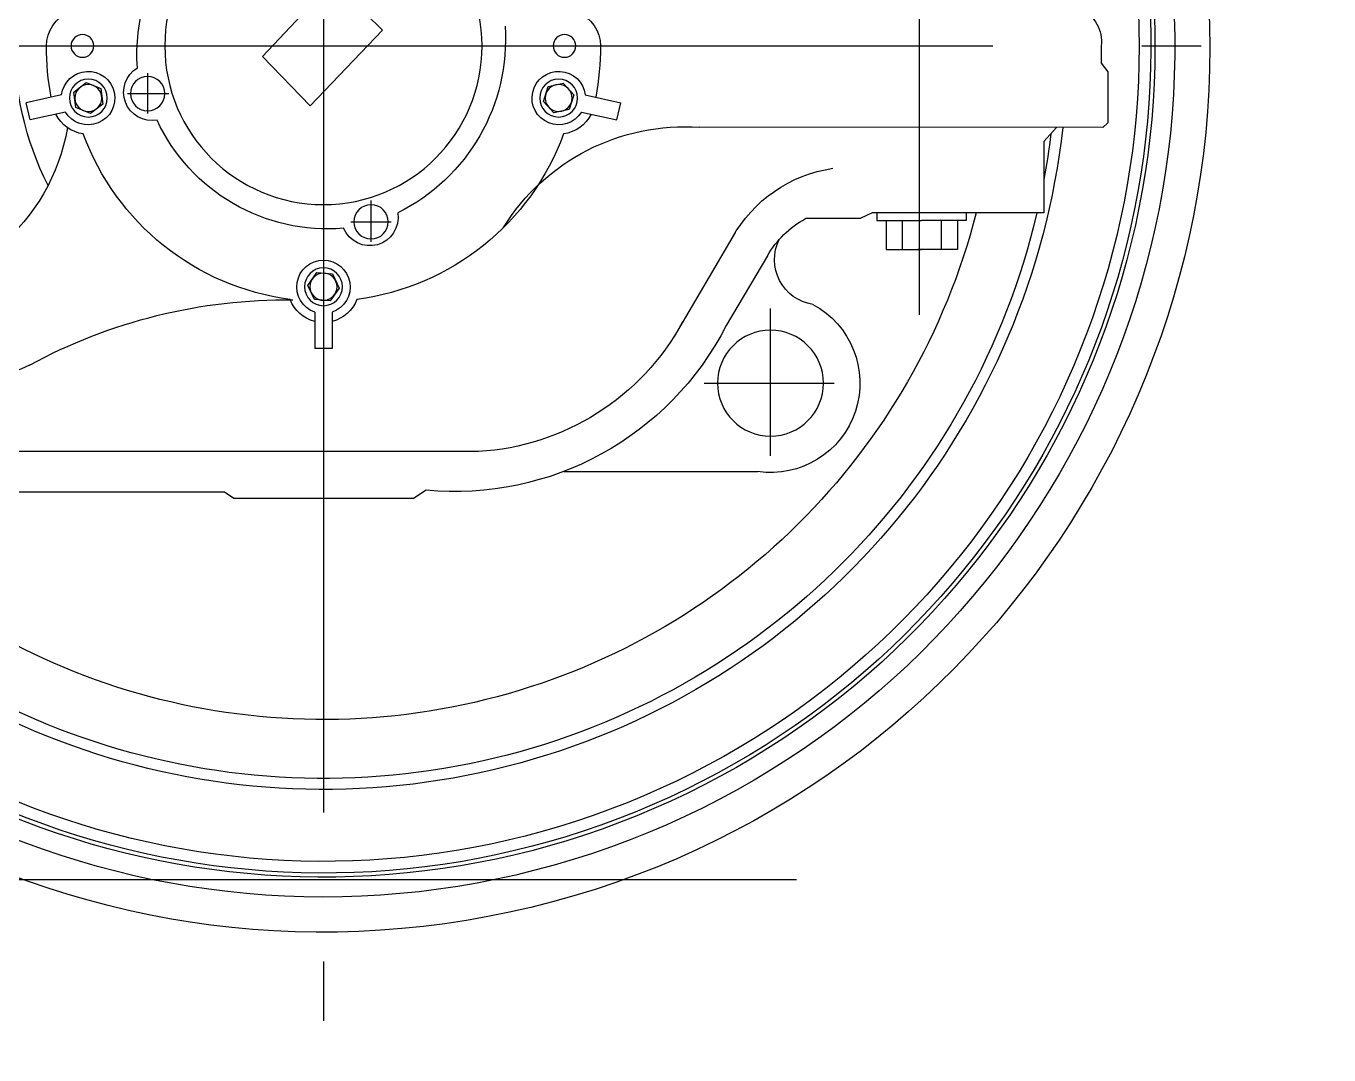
# Model space of a CAD drawing. Extents: x 39751 to 116307, y -36149 to -14965.
# Drawn here: x 87946 to 88602, y -21384 to -20866 of the extents above; entities that cross this region are included whole.
import ezdxf

# ---------------------------------------------------------------- set-up
doc = ezdxf.new("R2010")
doc.units = 0
doc.header["$LTSCALE"] = 1500
doc.linetypes.add('CENTER2', pattern=[0.72, 0.6, -0.05, 0.02, -0.05])
doc.linetypes.add('PHAN', pattern=[0.76, 0.57, -0.05, 0.02, -0.05, 0.02, -0.05])
for name, color, linetype in [('01', 7, 'Continuous'), ('confine7', 4, 'CENTER2'), ('confine9', 1, 'PHAN'), ('confinea', 3, 'Continuous')]:
    doc.layers.add(name, color=color, linetype=linetype)

# ---------------------------------------------------------------- blocks, each defined once
blk = doc.blocks.new('A$C4E333B14')
at = {"layer": '01'}
for p, q in [((586.93, 554.62), (611.94, 579.02)), ((611.94, 579.02), (647.29, 541.34)), ((623.32, 516.45), (586.93, 554.62)), ((647.29, 541.34), (623.32, 516.45)), ((225.08, 537.88), (221.74, 533.59)), ((221.74, 533.59), (221.74, 507.88)), ((484.84, 521.91), (467.03, 517.96)), ((748.49, 521.91), (766.3, 517.96)), ((468.94, 509.33), (467.03, 517.96)), ((486.75, 513.28), (468.94, 509.33)), ((746.58, 513.28), (764.39, 509.33)), ((764.39, 509.33), (766.3, 517.96)), ((221.74, 507.88), (224.28, 505.58)), ((224.28, 505.58), (427.3, 505.66)), ((247.53, 505.58), (253.98, 498.49)), ((253.98, 498.49), (253.98, 462.64)), ((253.98, 462.64), (340.47, 462.64)), ((293.02, 462.64), (338.1, 462.64)), ((293.02, 462.64), (293.02, 458.67)), ((338.1, 462.64), (338.1, 458.67)), ((340.47, 462.64), (346.51, 459.63)), ((346.51, 459.63), (374.03, 459.63)), ((293.02, 458.67), (315.56, 458.67)), ((297.49, 458.67), (297.49, 444.07)), ((305.7, 458.67), (305.7, 444.07)), ((338.1, 458.67), (315.56, 458.67)), ((325.26, 458.67), (325.26, 444.07)), ((333.34, 458.67), (333.34, 444.07)), ((409.36, 452.64), (440.16, 400.26)), ((297.42, 444.07), (317.45, 444.07)), ((333.34, 444.07), (315.56, 444.07)), ((393.17, 440.9), (413.88, 405.81)), ((612.25, 412.57), (612.25, 394.32)), ((621.09, 412.57), (621.09, 394.32)), ((612.25, 394.32), (621.09, 394.32)), ((538.65, 342.32), (866.58, 342.32)), ((398.05, 332.21), (495.65, 332.21)), ((565.03, 322.84), (571.27, 318.67)), ((661.74, 318.67), (666.51, 321.85)), ((666.51, 321.85), (869.06, 321.85)), ((571.27, 318.67), (661.74, 318.67))]:
    blk.add_line(p, q, dxfattribs=at)
at = {"layer": '01', "color": 0}
blk.add_line((225.08, 546.61), (225.08, 537.88), dxfattribs=at)
at = {"layer": '01'}
for points in [[(490.58, 522.07), (492.95, 514.56), (500.64, 512.85), (505.96, 518.66), (503.59, 526.17), (495.9, 527.87)], [(741.31, 515.57), (742.34, 523.38), (736.09, 528.17), (728.81, 525.16), (727.79, 517.35), (734.03, 512.56)], [(613.34, 418.2), (621.18, 418.89), (624.51, 426.03), (619.99, 432.48), (612.15, 431.79), (608.82, 424.65)]]:
    blk.add_lwpolyline(points, close=True, dxfattribs=at)
for centre, radius in [((616.67, 546.61), 79.88), ((495.32, 546.61), 5.72), ((738.01, 546.61), 5.72), ((498.27, 520.36), 9.54), ((498.27, 520.36), 6.82), ((705.23, 522.63), 8.63), ((735.06, 520.36), 9.54), ((735.06, 520.36), 6.82), ((592.68, 458.04), 8.63), ((616.67, 425.34), 9.54), ((616.67, 425.34), 6.82), ((391.59, 376.77), 26.67)]:
    blk.add_circle(centre, radius, dxfattribs=at)
for centre, radius, start, end in [((616.67, 546.61), 446.21, 167.42567, 342.61804), ((616.67, 546.61), 428.58, 168.7118, 334.45074), ((616.67, 546.61), 418.58, 168.7118, 327.00613), ((616.67, 546.61), 416.51, 168.90169, 326.82103), ((616.67, 546.61), 410.63, 170.01064, 326.28356), ((616.67, 546.61), 155.43, 333.13543, 28.82176), ((613.99, 542.25), 96.59, 356.00052, 17.14459), ((495.17, 546.61), 18, 109.97799, 180), ((738.17, 546.61), 18, 0, 70.02201), ((622.51, 549.89), 97.49, 176.04009, 243.69214), ((616.67, 546.61), 139.5, 180, 190.68437), ((616.67, 546.61), 139.5, 349.31563, 0), ((498.2, 520.35), 13.45, 211.68566, 173.31434), ((703.07, 523.28), 14.22, 259.43314, 59.26364), ((735.13, 520.35), 13.45, 6.68566, 328.31434), ((498.27, 520.36), 18.23, 206.53087, 262.08968), ((735.06, 520.36), 18.23, 277.91032, 333.46913), ((616.67, 546.61), 374.44, 186.2914, 318.82738), ((434.84, 398.62), 107.3, 31.75925, 94.02955), ((614.81, 548.79), 94.32, 264.95332, 335.25095), ((844.14, 522.32), 100, 189.70539, 270), ((616.67, 546.61), 368.89, 186.88617, 190.51958), ((616.67, 546.61), 128.77, 200.12498, 262.49125), ((616.67, 546.61), 128.77, 277.50875, 339.87502), ((350.04, 415.96), 69.75, 29.16695, 81.6617), ((350.04, 415.96), 69.75, 29.16695, 81.6617), ((616.67, 546.61), 368.89, 193.15727, 319.82239), ((616.67, 546.61), 339.21, 194.33218, 317.7807), ((350.04, 415.96), 49.82, 30.03813, 61.22502), ((593.34, 460.2), 14.22, 170.72854, 337.82371), ((366.71, 439.04), 22.88, 279.07947, 26.01593), ((616.67, 425.27), 13.45, 289.18566, 250.81434), ((391.59, 376.77), 45.02, 118.19131, 278.25901), ((616.67, 425.34), 18, 200.8004, 255.78588), ((616.67, 425.34), 18, 200.8004, 255.78588), ((616.67, 425.34), 18, 284.21412, 339.1996), ((635.16, 147.4), 271.39, 61.50073, 90.63962), ((545.91, 467.36), 125.24, 208.50807, 266.67569), ((550.62, 475.75), 153.59, 207.0908, 275.38231), ((943.61, 782.79), 435.37, 245.72925, 255.20626)]:
    blk.add_arc(centre, radius, start, end, dxfattribs=at)
at = {"layer": '01', "color": 0}
blk.add_arc((243.57, 548.63), 18.6, 116.0673, 186.2366, dxfattribs=at)
at = {"layer": 'confine7'}
for p, q in [((616.67, 1060.61), (616.67, 38.47)), ((316.59, 411.26), (316.59, 797.71)), ((1179.7, 546.61), (110.42, 546.61)), ((705.23, 532.84), (705.23, 512.58)), ((715.37, 522.63), (694.52, 522.63)), ((592.68, 447.91), (592.68, 468.76)), ((602.89, 458.04), (582.64, 458.04)), ((391.59, 340.17), (391.59, 414.45)), ((425.01, 376.77), (359.58, 376.77))]:
    blk.add_line(p, q, dxfattribs=at)
at = {"layer": 'confine9'}
blk.add_line((893.13, 126.76), (378.57, 126.76), dxfattribs=at)

msp = doc.modelspace()

# ---------------------------------------------------------------- block references
at = {"layer": 'confinea', "xscale": -1}
msp.add_blockref('A$C4E333B14', (88711.98, -21422.77), dxfattribs=at)

doc.saveas('drawing.dxf')
